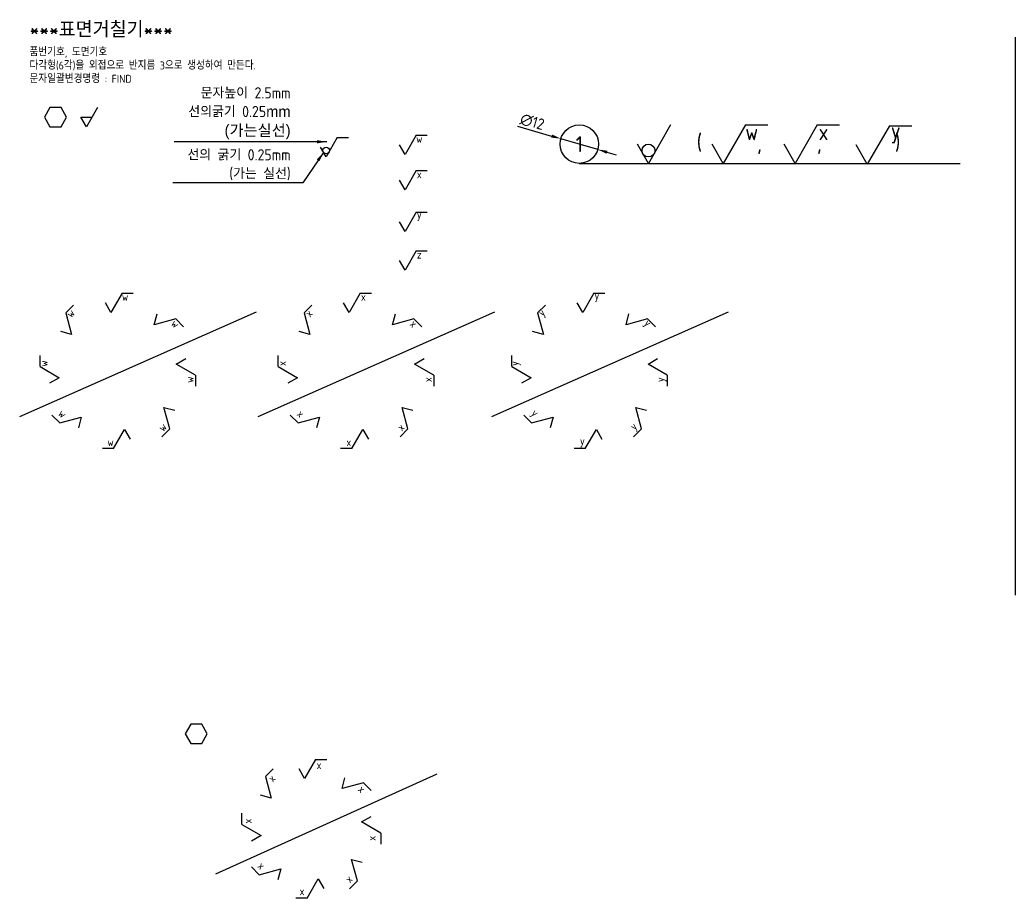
# Model space of a CAD drawing. Header units: millimetres. Extents: x 0 to 10991, y 0 to 768.
# Drawn here: x 2605.5 to 2916.3, y 147.8 to 422 of the extents above; entities that cross this region are included whole.
import ezdxf

# ---------------------------------------------------------------- set-up
doc = ezdxf.new("R2010")
doc.units = ezdxf.units.MM
for name, color, linetype in [('가는실선', 7, 'Continuous'), ('문자', 2, 'Continuous'), ('외형선', 3, 'Continuous')]:
    doc.layers.add(name, color=color, linetype=linetype)
doc.styles.get("Standard").update_dxf_attribs({"font": 'isocp.shx', "bigfont": 'whgtxt.shx'})
doc.dimstyles.new('ISO-25', dxfattribs={"dimtxt": 3.5, "dimasz": 3, "dimexe": 1.2, "dimexo": 1, "dimgap": 0.8, "dimtad": 1, "dimdec": 3, "dimdsep": 46, "dimtxsty": 'Standard', "dimcen": 0, "dimclrd": 7, "dimclre": 7, "dimclrt": 2, "dimadec": 0, "dimazin": 2, "dimtfac": 1, "dimtdec": 3, "dimtmove": 0, "dimatfit": 3, "dimfxl": 0, "dimlwd": -1, "dimlwe": -1, "dimarcsym": 0})

# ---------------------------------------------------------------- blocks, each defined once
blk = doc.blocks.new('*D93')
at = {"layer": 'Defpoints', "color": 0}
for p in [(2774.43, 384.92), (2785.94, 381.55)]:
    blk.add_point(p, dxfattribs=at)
at = {"layer": '외형선', "color": 7}
for p, q in [((2760.89, 388.88), (2771.55, 385.76)), ((2785.94, 381.55), (2774.43, 384.92)), ((2788.82, 380.7), (2791.7, 379.86))]:
    blk.add_line(p, q, dxfattribs=at)
for points in [[(2771.69, 386.24), (2771.41, 385.28), (2774.43, 384.92)], [(2788.96, 381.18), (2788.68, 380.23), (2785.94, 381.55)]]:
    blk.add_solid(points, dxfattribs=at)
at = {"layer": '외형선', "color": 2, "insert": (2765.49, 390.19), "char_height": 3.5, "attachment_point": 5, "rotation": 343.6805}
blk.add_mtext('∅12', dxfattribs=at)

msp = doc.modelspace()

# ---------------------------------------------------------------- linework, layer by layer
at = {"layer": '가는실선'}
for p, q in [((2629.7622, 394.6627), (2626.2981, 388.6627)), ((2626.2981, 388.6627), (2624.566, 391.6627)), ((2624.566, 391.6627), (2628.0301, 391.6627)), ((2729.2407, 386.0293), (2725.7766, 380.0293)), ((2729.2407, 386.0293), (2732.7048, 386.0293)), ((2701.1343, 379.2547), (2699.4022, 382.2547)), ((2704.5984, 385.2547), (2701.1343, 379.2547)), ((2704.5984, 385.2547), (2708.0625, 385.2547)), ((2725.7766, 380.0293), (2724.0446, 383.0293)), ((2729.2407, 374.9467), (2725.7766, 368.9467)), ((2729.2407, 374.9467), (2732.7048, 374.9467)), ((2725.7766, 368.9467), (2724.0446, 371.9467)), ((2729.2407, 361.9651), (2725.7766, 355.9651)), ((2729.2407, 361.9651), (2732.7048, 361.9651)), ((2725.7766, 355.9651), (2724.0446, 358.9651)), ((2729.2407, 349.8636), (2725.7766, 343.8636)), ((2729.2407, 349.8636), (2732.7048, 349.8636)), ((2725.7766, 343.8636), (2724.0446, 346.8636)), ((2637.3849, 336.685), (2633.9208, 330.685)), ((2637.3849, 336.685), (2640.849, 336.685)), ((2711.7813, 336.685), (2708.3172, 330.685)), ((2711.7813, 336.685), (2708.3172, 330.685)), ((2711.7813, 336.685), (2715.2454, 336.685)), ((2784.7074, 336.685), (2781.2433, 330.685)), ((2784.7074, 336.685), (2788.1715, 336.685)), ((2619.8376, 330.5162), (2622.287, 332.9657)), ((2633.9208, 330.685), (2632.1888, 333.685)), ((2694.2339, 330.5162), (2696.6834, 332.9657)), ((2694.2339, 330.5162), (2696.6834, 332.9657)), ((2708.3172, 330.685), (2706.5852, 333.685)), ((2708.3172, 330.685), (2706.5852, 333.685)), ((2767.16, 330.5162), (2769.6095, 332.9657)), ((2781.2433, 330.685), (2779.5113, 333.685)), ((2619.8376, 330.5162), (2621.6307, 323.824)), ((2647.4627, 326.8459), (2648.3593, 330.192)), ((2694.2339, 330.5162), (2696.0271, 323.824)), ((2694.2339, 330.5162), (2696.0271, 323.824)), ((2721.8591, 326.8459), (2722.7556, 330.192)), ((2721.8591, 326.8459), (2722.7556, 330.192)), ((2767.16, 330.5162), (2768.9532, 323.824)), ((2794.7852, 326.8459), (2795.6817, 330.192)), ((2654.1548, 328.6391), (2647.4627, 326.8459)), ((2654.1548, 328.6391), (2656.6043, 326.1896)), ((2728.5512, 328.6391), (2721.8591, 326.8459)), ((2728.5512, 328.6391), (2721.8591, 326.8459)), ((2728.5512, 328.6391), (2731.0007, 326.1896)), ((2728.5512, 328.6391), (2731.0007, 326.1896)), ((2801.4773, 328.6391), (2794.7852, 326.8459)), ((2801.4773, 328.6391), (2803.9268, 326.1896)), ((2621.6307, 323.824), (2618.2846, 324.7206)), ((2696.0271, 323.824), (2692.681, 324.7206)), ((2696.0271, 323.824), (2692.681, 324.7206)), ((2768.9532, 323.824), (2765.6071, 324.7206)), ((2611.7917, 313.7463), (2611.7917, 317.2104)), ((2686.1881, 313.7463), (2686.1881, 317.2104)), ((2686.1881, 313.7463), (2686.1881, 317.2104)), ((2759.1142, 313.7463), (2759.1142, 317.2104)), ((2654.3236, 314.5558), (2657.3236, 316.2879)), ((2660.3236, 311.0917), (2654.3236, 314.5558)), ((2728.72, 314.5558), (2731.72, 316.2879)), ((2728.72, 314.5558), (2731.72, 316.2879)), ((2734.72, 311.0917), (2728.72, 314.5558)), ((2734.72, 311.0917), (2728.72, 314.5558)), ((2801.6461, 314.5558), (2804.6461, 316.2879)), ((2807.6461, 311.0917), (2801.6461, 314.5558)), ((2611.7917, 313.7463), (2617.7917, 310.2822)), ((2660.3236, 311.0917), (2660.3236, 307.6276)), ((2686.1881, 313.7463), (2692.1881, 310.2822)), ((2686.1881, 313.7463), (2692.1881, 310.2822)), ((2734.72, 311.0917), (2734.72, 307.6276)), ((2734.72, 311.0917), (2734.72, 307.6276)), ((2759.1142, 313.7463), (2765.1142, 310.2822)), ((2807.6461, 311.0917), (2807.6461, 307.6276)), ((2617.7917, 310.2822), (2614.7917, 308.5502)), ((2692.1881, 310.2822), (2689.1881, 308.5502)), ((2692.1881, 310.2822), (2689.1881, 308.5502)), ((2765.1142, 310.2822), (2762.1142, 308.5502)), ((2617.9605, 296.1989), (2615.511, 298.6484)), ((2652.2777, 294.3218), (2650.4846, 301.014)), ((2650.4846, 301.014), (2653.8306, 300.1174)), ((2692.3569, 296.1989), (2689.9074, 298.6484)), ((2692.3569, 296.1989), (2689.9074, 298.6484)), ((2726.6741, 294.3218), (2724.881, 301.014)), ((2724.881, 301.014), (2728.227, 300.1174)), ((2726.6741, 294.3218), (2724.881, 301.014)), ((2724.881, 301.014), (2728.227, 300.1174)), ((2765.283, 296.1989), (2762.8335, 298.6484)), ((2799.6002, 294.3218), (2797.8071, 301.014)), ((2797.8071, 301.014), (2801.1531, 300.1174)), ((2617.9605, 296.1989), (2624.6526, 297.9921)), ((2624.6526, 297.9921), (2623.756, 294.646)), ((2692.3569, 296.1989), (2699.049, 297.9921)), ((2692.3569, 296.1989), (2699.049, 297.9921)), ((2699.049, 297.9921), (2698.1524, 294.646)), ((2699.049, 297.9921), (2698.1524, 294.646)), ((2765.283, 296.1989), (2771.9751, 297.9921)), ((2771.9751, 297.9921), (2771.0785, 294.646)), ((2634.7303, 288.153), (2638.1944, 294.153)), ((2638.1944, 294.153), (2639.9265, 291.153)), ((2652.2777, 294.3218), (2649.8282, 291.8723)), ((2709.1267, 288.153), (2712.5908, 294.153)), ((2709.1267, 288.153), (2712.5908, 294.153)), ((2712.5908, 294.153), (2714.3229, 291.153)), ((2712.5908, 294.153), (2714.3229, 291.153)), ((2726.6741, 294.3218), (2724.2246, 291.8723)), ((2726.6741, 294.3218), (2724.2246, 291.8723)), ((2782.0528, 288.153), (2785.5169, 294.153)), ((2785.5169, 294.153), (2787.249, 291.153)), ((2799.6002, 294.3218), (2797.1507, 291.8723)), ((2634.7303, 288.153), (2631.2662, 288.153)), ((2709.1267, 288.153), (2705.6626, 288.153)), ((2709.1267, 288.153), (2705.6626, 288.153)), ((2782.0528, 288.153), (2778.5887, 288.153)), ((2697.8545, 191.1217), (2694.3904, 185.1217)), ((2697.8545, 191.1217), (2701.3186, 191.1217)), ((2682.1443, 185.7296), (2684.5938, 188.179)), ((2694.3904, 185.1217), (2692.6584, 188.1217)), ((2682.1443, 185.7296), (2683.9375, 179.0374)), ((2706.084, 182.0326), (2706.9806, 185.3786)), ((2712.7761, 183.8257), (2706.084, 182.0326)), ((2712.7761, 183.8257), (2715.2256, 181.3762)), ((2683.9375, 179.0374), (2680.5914, 179.934)), ((2674.8484, 170.8079), (2674.8484, 174.272)), ((2712.1683, 171.5796), (2715.1683, 173.3117)), ((2718.1683, 168.1155), (2712.1683, 171.5796)), ((2674.8484, 170.8079), (2680.8484, 167.3438)), ((2718.1683, 168.1155), (2718.1683, 164.6514)), ((2680.8484, 167.3438), (2677.8484, 165.6118)), ((2710.8723, 153.1939), (2709.0792, 159.8861)), ((2709.0792, 159.8861), (2712.4252, 158.9895)), ((2680.2405, 155.0978), (2677.791, 157.5472)), ((2680.2405, 155.0978), (2686.9326, 156.8909)), ((2686.9326, 156.8909), (2686.0361, 153.5448)), ((2695.1621, 147.8018), (2698.6262, 153.8018)), ((2698.6262, 153.8018), (2700.3583, 150.8018)), ((2710.8723, 153.1939), (2708.4228, 150.7444)), ((2695.1621, 147.8018), (2691.698, 147.8018))]:
    msp.add_line(p, q, dxfattribs=at)
msp.add_lwpolyline([(2614.9004, 394.6627), (2613.1683, 391.6627), (2614.9004, 388.6627), (2618.3645, 388.6627), (2620.0965, 391.6627), (2618.3645, 394.6627)], close=True, dxfattribs=at)
msp.add_circle((2701.1343, 381.2547), 1, dxfattribs=at)
at = {"layer": '문자'}
msp.add_circle((2780.1864, 383.2338), 6, dxfattribs=at)
at = {"layer": '외형선'}
for p, q in [((2916.2601, 416.6669), (2916.2601, 242.346)), ((2808.702, 389.2338), (2801.7738, 377.2338)), ((2832.0829, 389.2338), (2825.1547, 377.2338)), ((2832.0829, 389.2338), (2839.0111, 389.2338)), ((2854.5004, 389.2338), (2847.5722, 377.2338)), ((2854.5004, 389.2338), (2861.4286, 389.2338)), ((2877.0396, 388.9886), (2870.1114, 376.9886)), ((2877.0396, 388.9886), (2883.9678, 388.9886)), ((2801.7738, 377.2338), (2798.3097, 383.2338)), ((2825.1547, 377.2338), (2821.6905, 383.2338)), ((2847.5722, 377.2338), (2844.1081, 383.2338)), ((2870.1114, 376.9886), (2866.6473, 382.9886)), ((2780.1864, 377.2338), (2899.0993, 377.2338)), ((2605.5039, 298.2142), (2679.402, 330.8772)), ((2679.9003, 298.2142), (2753.7984, 330.8772)), ((2679.9003, 298.2142), (2753.7984, 330.8772)), ((2752.8264, 298.2142), (2826.7245, 330.8772)), ((2658.8261, 202.0628), (2657.094, 199.0628)), ((2662.2902, 202.0628), (2658.8261, 202.0628)), ((2664.0222, 199.0628), (2662.2902, 202.0628)), ((2657.094, 199.0628), (2658.8261, 196.0628)), ((2662.2902, 196.0628), (2664.0222, 199.0628)), ((2658.8261, 196.0628), (2662.2902, 196.0628)), ((2666.6988, 155.4205), (2735.8488, 186.5776))]:
    msp.add_line(p, q, dxfattribs=at)
msp.add_circle((2801.7738, 381.2338), 2, dxfattribs=at)

# ---------------------------------------------------------------- texts
at = {"layer": '가는실선', "char_height": 2.5, "attachment_point": 5}
for s, width, insert in [('w', 5.131377, (2730.2116, 384.8943)), ('x', 5.131377, (2730.2116, 373.8117)), ('y', 5.131377, (2730.2116, 360.8301)), ('z', 5.131377, (2730.2116, 348.7286)), ('w', 5.131377, (2638.3558, 335.55)), ('x', 5.131377, (2712.7521, 335.55)), ('x', 5.131377, (2712.7521, 335.55)), ('y', 5.131377, (2785.6782, 335.55)), ('w', 5.131377, (2633.8107, 290.1685)), ('x', 5.131377, (2708.2071, 290.1685)), ('x', 5.131377, (2708.2071, 290.1685)), ('y', 5.131377, (2781.1332, 290.1685)), ('x', 5.008464, (2698.8951, 189.3455)), ('x', 5.008464, (2693.594, 149.9518))]:
    msp.add_mtext_dynamic_manual_height_columns(s, width=width, gutter_width=12.5, heights=[0], dxfattribs=dict(at, insert=insert))
for s, width, insert, rotation in [('w', 5.131377, (2621.3266, 330.4001), 45), ('x', 5.131377, (2695.723, 330.4001), 45), ('x', 5.131377, (2695.723, 330.4001), 45), ('y', 5.131377, (2768.6491, 330.4001), 45), ('w', 5.131377, (2654.0387, 327.1501), 315), ('x', 5.131377, (2728.4351, 327.1501), 315), ('x', 5.131377, (2728.4351, 327.1501), 315), ('y', 5.131377, (2801.3612, 327.1501), 315), ('w', 5.131377, (2612.9267, 314.7171), 90), ('x', 5.131377, (2687.323, 314.7171), 90), ('x', 5.131377, (2687.323, 314.7171), 90), ('y', 5.131377, (2760.2491, 314.7171), 90), ('w', 5.131377, (2658.482, 309.6804), 90), ('x', 5.131377, (2732.8784, 309.6804), 90), ('x', 5.131377, (2732.8784, 309.6804), 90), ('y', 5.131377, (2805.8045, 309.6804), 90), ('w', 5.131377, (2618.7939, 299.0466), 315), ('x', 5.131377, (2693.1903, 299.0466), 315), ('x', 5.131377, (2693.1903, 299.0466), 315), ('y', 5.131377, (2766.1164, 299.0466), 315), ('w', 5.131377, (2650.0422, 294.8488), 45), ('x', 5.131377, (2724.4386, 294.8488), 45), ('x', 5.131377, (2724.4386, 294.8488), 45), ('y', 5.131377, (2797.3647, 294.8488), 45), ('x', 5.008464, (2684.1361, 185.2093), 45), ('x', 5.008464, (2712.2559, 181.834), 315), ('x', 5.008464, (2676.6246, 171.8485), 90), ('x', 5.008464, (2715.3367, 166.4657), 90), ('x', 5.008464, (2680.9355, 157.9171), 315), ('x', 5.008464, (2708.1993, 153.7747), 45)]:
    msp.add_mtext_dynamic_manual_height_columns(s, width=width, gutter_width=12.5, heights=[0], dxfattribs=dict(at, insert=insert, rotation=rotation))
at = {"layer": '문자', "insert": (2608.4933, 421.5451), "char_height": 2.5, "attachment_point": 1}
msp.add_mtext_dynamic_manual_height_columns('{\\H2x;***표면거칠기***\\P}품번기호, 도면기호\\P다각형(6각)을 외접으로 반지름 3으로 생성하여 만든다.\\P문자일괄변경명령 : FIND', width=87.91333, gutter_width=12.5, heights=[0], dxfattribs=at)
at = {"layer": '외형선', "color": 2, "char_height": 3.5, "attachment_point": 9}
for s, insert in [('문자높이 2.5mm\\P선의굵기 0.25{\\fGulim|b0|i0|c129|p50;mm\\P(가는실선)}', (2690.0344, 384.7664)), ('선의 굵기 0.25mm\\P(가는 실선)', (2690.0519, 371.9796))]:
    msp.add_mtext(s, dxfattribs=dict(at, insert=insert))
at = {"layer": '외형선', "char_height": 5}
for s, width, insert, attachment_point in [('y', 10.262755, (2878.9812, 386.7186), 5), ('1', 10.262755, (2780.1864, 383.2338), 5), ('(      ,      ,        )', 76.996243, (2816.838, 383.2338), 4), ('w', 10.262755, (2834.0245, 386.9639), 5), ('x', 10.262755, (2856.442, 386.9639), 5)]:
    msp.add_mtext_dynamic_manual_height_columns(s, width=width, gutter_width=25, heights=[0], dxfattribs=dict(at, insert=insert, attachment_point=attachment_point))

# ---------------------------------------------------------------- dimensions: what is measured, and where the dimension line sits
at = {"layer": '외형선'}
dim = msp.add_diameter_dim_2p(p1=(2785.9446, 381.5479), p2=(2774.4281, 384.9198), dimstyle='ISO-25', dxfattribs=at)
dim.commit()
dim.dimension.update_dxf_attribs({"geometry": '*D93', "text_midpoint": (2765.4948, 390.1928)})

# ---------------------------------------------------------------- leaders
at = {"layer": '외형선', "annotation_type": 0, "has_hookline": 1, "hookline_direction": 1}
for points, text_width in [([(2701.3186, 383.9664), (2690.8344, 383.9664)], 36.4088), ([(2700.3312, 380.6588), (2693.8519, 371.1796), (2690.8519, 371.1796)], 36.7602)]:
    msp.add_leader(points, dimstyle='ISO-25', override={"dimgap": 0.8, "dimtad": 1}, dxfattribs=dict(at, text_width=text_width))

doc.saveas('drawing.dxf')
